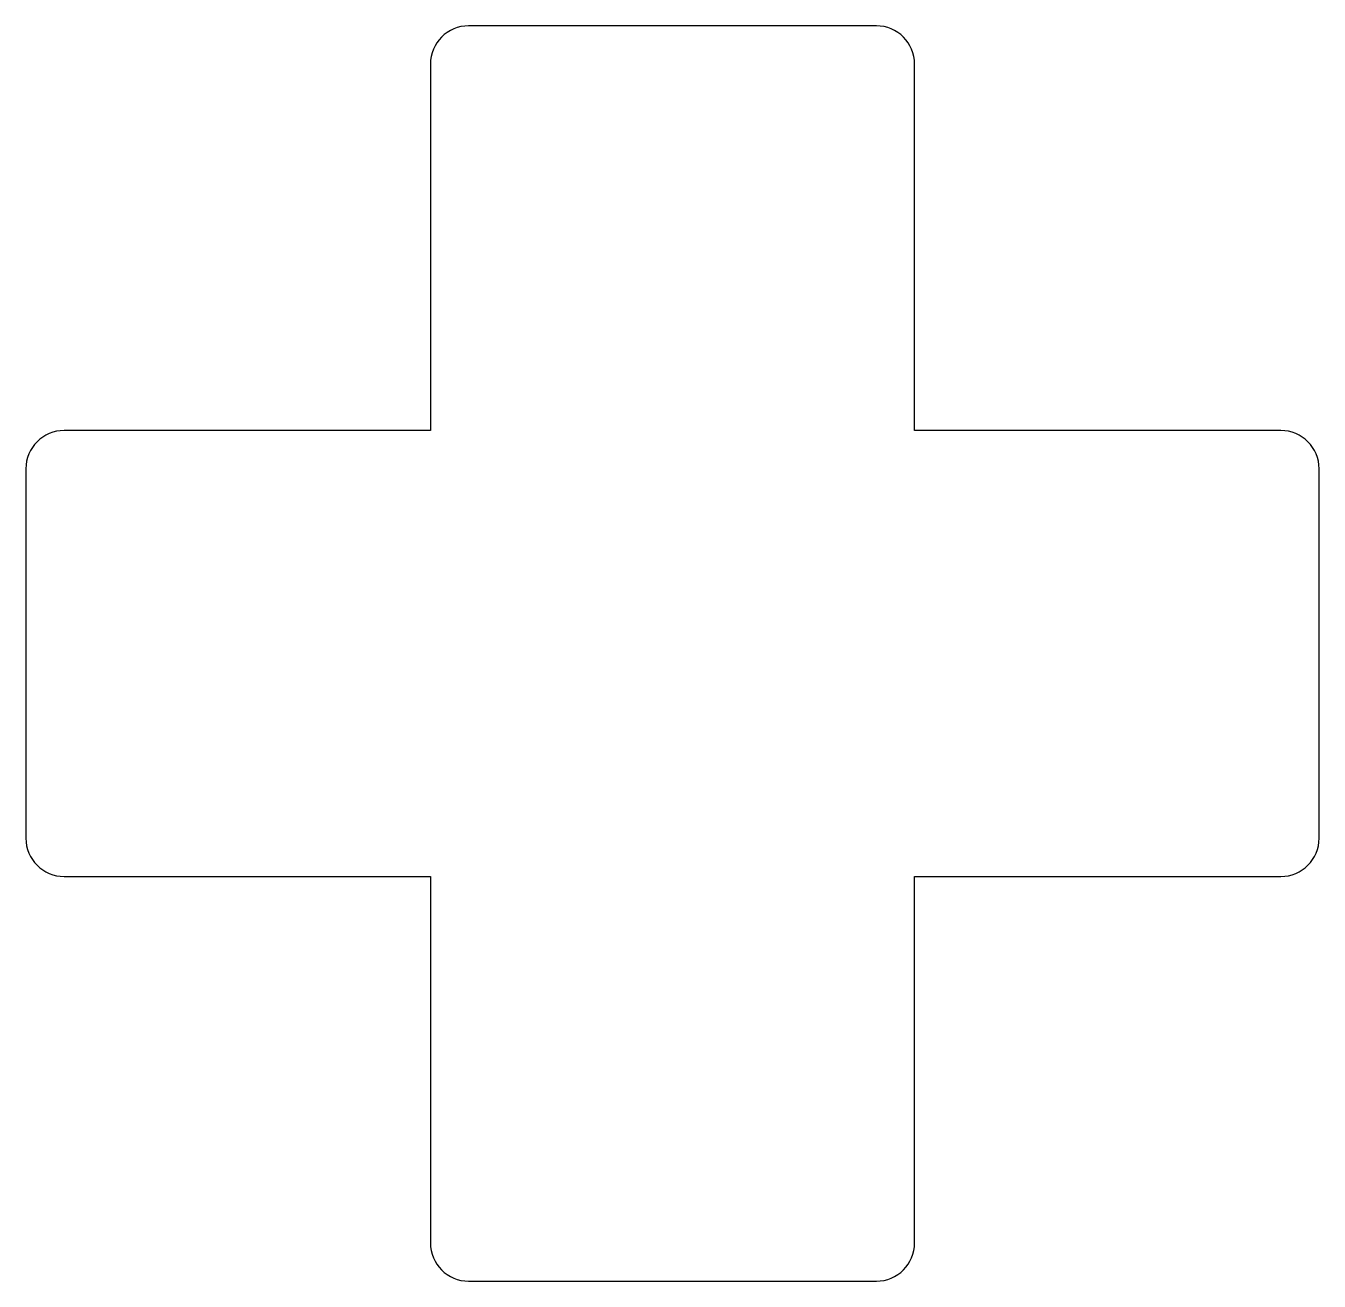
# Model space of a CAD drawing. Extents: x 0 to 20.3, y 0 to 19.7.
import ezdxf

# ---------------------------------------------------------------- set-up
doc = ezdxf.new("R2010")
doc.units = 0
doc.layers.get('0').update_dxf_attribs({"linetype": 'CONTINUOUS'})

msp = doc.modelspace()

# ---------------------------------------------------------------- linework, layer by layer
at = {"color": 7}
for p, q in [((13.350059, 19.699545), (6.949932, 19.699545)), ((6.349969, 19.099582), (6.349969, 13.349544)), ((13.950022, 13.349544), (13.950022, 19.099582)), ((6.349969, 13.349544), (0.599932, 13.349544)), ((19.70006, 13.349544), (13.950022, 13.349544)), ((-0.000032, 12.749581), (-0.000032, 6.949935)), ((20.300023, 6.949935), (20.300023, 12.749581)), ((0.599932, 6.349971), (6.349969, 6.349971)), ((6.349969, 6.349971), (6.349969, 0.599934)), ((13.950022, 0.599934), (13.950022, 6.349971)), ((13.950022, 6.349971), (19.70006, 6.349971)), ((6.949932, -0.000029), (13.350059, -0.000029))]:
    msp.add_line(p, q, dxfattribs=at)
for points in [[(6.949932, 19.699545), (6.618635, 19.699416), (6.350098, 19.430879), (6.349969, 19.099582)], [(13.950022, 19.099582), (13.949894, 19.430879), (13.681356, 19.699416), (13.350059, 19.699545)], [(0.599932, 13.349544), (0.268634, 13.349416), (0.000097, 13.080878), (-0.000032, 12.749581)], [(20.300023, 12.749581), (20.299894, 13.080878), (20.031357, 13.349416), (19.70006, 13.349544)], [(-0.000032, 6.949935), (0.000097, 6.618637), (0.268634, 6.3501), (0.599932, 6.349971)], [(19.70006, 6.349971), (20.031357, 6.3501), (20.299894, 6.618637), (20.300023, 6.949935)], [(6.349969, 0.599934), (6.350098, 0.268637), (6.618635, 0.0001), (6.949932, -0.000029)], [(13.350059, -0.000029), (13.681356, 0.0001), (13.949894, 0.268637), (13.950022, 0.599934)]]:
    msp.add_open_spline(points, degree=3, dxfattribs=at)

doc.saveas('drawing.dxf')
